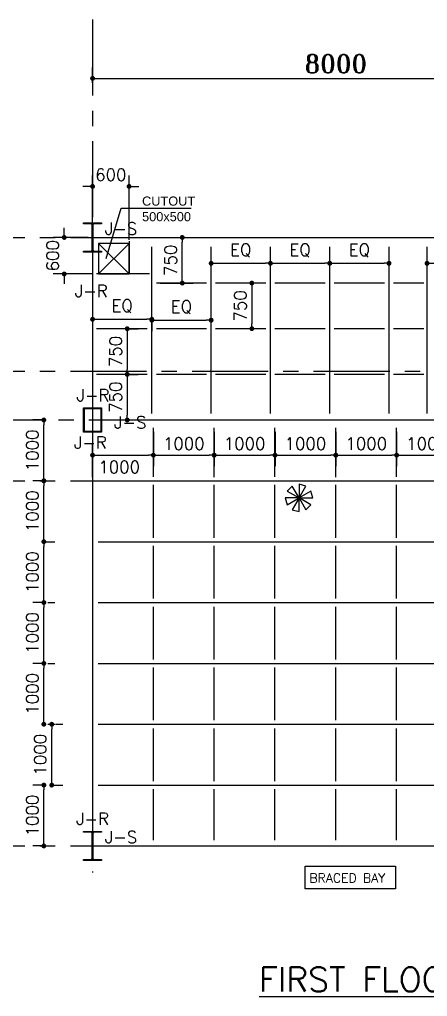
# Model space of a CAD drawing. Header units: inches. Extents: x 1387 to 2676, y -3554 to -2136.
# Drawn here: x 2593.85 to 2600.56, y -2504.31 to -2488.25 of the extents above; entities that cross this region are included whole.
import ezdxf
from ezdxf.enums import TextEntityAlignment as Align

# ---------------------------------------------------------------- set-up
doc = ezdxf.new("R2010")
doc.units = ezdxf.units.IN
doc.header["$MEASUREMENT"] = 0
doc.linetypes.add('CENTER', pattern=[2, 1.25, -0.25, 0.25, -0.25])
for name, color, linetype in [('3G', 3, 'Continuous'), ('A-TEXT', 7, 'Continuous'), ('AA-IPE300', 27, 'Continuous'), ('AA_CUT OUT', 250, 'Continuous'), ('AXE', 1, 'CENTER'), ('DIM', 8, 'Continuous'), ('MEMBER TEXT', 7, 'Continuous'), ('Pich', 2, 'Continuous'), ('UPN100', 1, 'Continuous'), ('wall', 4, 'Continuous')]:
    doc.layers.add(name, color=color, linetype=linetype)
doc.styles.add('ROMANS', font='ROMANS')
doc.styles.add('ROMANT', font='romant')
doc.styles.get("Standard").update_dxf_attribs({"font": 'arial.ttf'})
doc.dimstyles.new('1-100', dxfattribs={"dimtxt": 0.3, "dimasz": 0.08, "dimexe": 0.18, "dimexo": 0.0625, "dimgap": 0.09, "dimtad": 1, "dimdec": 0, "dimlfac": 1000, "dimdsep": 46, "dimtxsty": 'ROMANT', "dimblk": 'DOT', "dimcen": 0.09, "dimclrd": 1, "dimclre": 1, "dimclrt": 3, "dimadec": 0, "dimazin": 0, "dimtfac": 1, "dimtdec": 0, "dimtix": 1, "dimtofl": 0, "dimtmove": 2, "dimatfit": 3, "dimldrblk": 'DOT', "dimfxl": 1, "dimtolj": 1, "dimarcsym": 0})
doc.dimstyles.new('Copy of 1-100', dxfattribs={"dimtxt": 0.2, "dimasz": 0.08, "dimexe": 0.18, "dimexo": 0.0625, "dimgap": 0.09, "dimtad": 1, "dimdec": 0, "dimlfac": 1000, "dimdsep": 46, "dimtxsty": 'ROMANT', "dimblk": 'DOT', "dimcen": 0.09, "dimclrd": 1, "dimclre": 1, "dimclrt": 3, "dimadec": 0, "dimazin": 0, "dimtfac": 1, "dimtdec": 0, "dimtix": 1, "dimtofl": 0, "dimtmove": 2, "dimatfit": 3, "dimldrblk": 'DOT', "dimfxl": 1, "dimtolj": 1, "dimarcsym": 0})
doc.dimstyles.get("Standard").update_dxf_attribs({"dimtxt": 0.25, "dimasz": 0.18, "dimexe": 0.18, "dimexo": 0.0625, "dimgap": 0.09, "dimtad": 0, "dimdec": 0, "dimlfac": 100, "dimzin": 0, "dimdsep": 46, "dimtxsty": 'Standard', "dimcen": 0.09, "dimadec": 0, "dimazin": 0, "dimtfac": 1, "dimtdec": 0, "dimtofl": 0, "dimtmove": 0, "dimatfit": 3, "dimfxl": 1, "dimtolj": 1, "dimtzin": 0, "dimarcsym": 0})

# ---------------------------------------------------------------- blocks, each defined once
blk = doc.blocks.new('DOT')
at = {"layer": 'DIM', "color": 0, "linetype": 'ByBlock'}
blk.add_line((-0.5, 0), (-1, 0), dxfattribs=at)
at = {"layer": 'DIM', "color": 0, "linetype": 'ByBlock', "const_width": 0.5}
blk.add_lwpolyline([(-0.25, 0, 1), (0.25, 0, 1)], format="xyb", close=True, dxfattribs=at)
blk = doc.blocks.new('*D2130')
at = {"layer": 'Defpoints', "color": 0, "transparency": 16777216}
for p in [(2595.052, -2493.117), (2596.027, -2493.117), (2596.027, -2493.178)]:
    blk.add_point(p, dxfattribs=at)
at = {"layer": 'Pich', "color": 1, "lineweight": -2, "transparency": 16777216}
for p, q in [((2595.052, -2493.18), (2595.052, -2493.358)), ((2595.132, -2493.178), (2595.947, -2493.178)), ((2596.027, -2493.18), (2596.027, -2493.358))]:
    blk.add_line(p, q, dxfattribs=at)
at = {"layer": 'Pich', "color": 1, "lineweight": -2, "transparency": 16777216, "xscale": 0.08, "yscale": 0.08, "zscale": 0.08, "rotation": 180}
blk.add_blockref('DOT', (2595.052, -2493.178), dxfattribs=at)
at = {"layer": 'Pich', "color": 1, "lineweight": -2, "transparency": 16777216, "xscale": 0.08, "yscale": 0.08, "zscale": 0.08}
blk.add_blockref('DOT', (2596.027, -2493.178), dxfattribs=at)
at = {"layer": 'Pich', "color": 3, "transparency": 16777216, "insert": (2595.539, -2492.964), "char_height": 0.2, "attachment_point": 5, "style": 'ROMANT'}
blk.add_mtext('\\A1;EQ', dxfattribs=at)
blk = doc.blocks.new('_Dot')
at = {"layer": 'DIM', "color": 0, "lineweight": -2}
blk.add_line((-0.5, 0), (-1, 0), dxfattribs=at)
at = {"layer": 'DIM', "color": 0, "const_width": 0.5}
blk.add_lwpolyline([(-0.25, 0, 1), (0.25, 0, 1)], format="xyb", close=True, dxfattribs=at)
blk = doc.blocks.new('*D2163')
at = {"layer": 'Defpoints', "color": 0, "transparency": 16777216}
for p in [(2596.027, -2493.133), (2597.002, -2493.193), (2597.002, -2493.368)]:
    blk.add_point(p, dxfattribs=at)
at = {"layer": 'Pich', "color": 1, "lineweight": -2, "transparency": 16777216}
for p, q in [((2597.002, -2493.306), (2597.002, -2493.013)), ((2596.027, -2493.195), (2596.027, -2493.373)), ((2596.107, -2493.193), (2596.922, -2493.193))]:
    blk.add_line(p, q, dxfattribs=at)
at = {"layer": 'Pich', "color": 1, "lineweight": -2, "transparency": 16777216, "xscale": 0.08, "yscale": 0.08, "zscale": 0.08, "rotation": 180}
blk.add_blockref('DOT', (2596.027, -2493.193), dxfattribs=at)
at = {"layer": 'Pich', "color": 1, "lineweight": -2, "transparency": 16777216, "xscale": 0.08, "yscale": 0.08, "zscale": 0.08}
blk.add_blockref('DOT', (2597.002, -2493.193), dxfattribs=at)
at = {"layer": 'Pich', "color": 3, "transparency": 16777216, "insert": (2596.514, -2492.979), "char_height": 0.2, "attachment_point": 5, "style": 'ROMANT'}
blk.add_mtext('\\A1;EQ', dxfattribs=at)
blk = doc.blocks.new('*D2164')
at = {"layer": 'Defpoints', "color": 0, "transparency": 16777216}
for p in [(2597.977, -2492.258), (2597.002, -2492.433), (2597.977, -2492.433)]:
    blk.add_point(p, dxfattribs=at)
at = {"layer": 'Pich', "color": 1, "lineweight": -2, "transparency": 16777216}
for p, q in [((2597.002, -2492.371), (2597.002, -2492.078)), ((2597.977, -2492.371), (2597.977, -2492.078)), ((2597.082, -2492.258), (2597.897, -2492.258))]:
    blk.add_line(p, q, dxfattribs=at)
at = {"layer": 'Pich', "color": 1, "lineweight": -2, "transparency": 16777216, "xscale": 0.08, "yscale": 0.08, "zscale": 0.08, "rotation": 180}
blk.add_blockref('DOT', (2597.002, -2492.258), dxfattribs=at)
at = {"layer": 'Pich', "color": 1, "lineweight": -2, "transparency": 16777216, "xscale": 0.08, "yscale": 0.08, "zscale": 0.08}
blk.add_blockref('DOT', (2597.977, -2492.258), dxfattribs=at)
at = {"layer": 'Pich', "color": 3, "transparency": 16777216, "insert": (2597.489, -2492.045), "char_height": 0.2, "attachment_point": 5, "style": 'ROMANT'}
blk.add_mtext('\\A1;EQ', dxfattribs=at)
blk = doc.blocks.new('*D2165')
at = {"layer": 'Defpoints', "color": 0, "transparency": 16777216}
for p in [(2597.977, -2492.322), (2598.952, -2492.258), (2598.952, -2492.433)]:
    blk.add_point(p, dxfattribs=at)
at = {"layer": 'Pich', "color": 1, "lineweight": -2, "transparency": 16777216}
for p, q in [((2597.977, -2492.259), (2597.977, -2492.078)), ((2598.952, -2492.371), (2598.952, -2492.078)), ((2598.057, -2492.258), (2598.872, -2492.258))]:
    blk.add_line(p, q, dxfattribs=at)
at = {"layer": 'Pich', "color": 1, "lineweight": -2, "transparency": 16777216, "xscale": 0.08, "yscale": 0.08, "zscale": 0.08, "rotation": 180}
blk.add_blockref('DOT', (2597.977, -2492.258), dxfattribs=at)
at = {"layer": 'Pich', "color": 1, "lineweight": -2, "transparency": 16777216, "xscale": 0.08, "yscale": 0.08, "zscale": 0.08}
blk.add_blockref('DOT', (2598.952, -2492.258), dxfattribs=at)
at = {"layer": 'Pich', "color": 3, "transparency": 16777216, "insert": (2598.464, -2492.045), "char_height": 0.2, "attachment_point": 5, "style": 'ROMANT'}
blk.add_mtext('\\A1;EQ', dxfattribs=at)
blk = doc.blocks.new('*D2166')
at = {"layer": 'Defpoints', "color": 0, "transparency": 16777216}
for p in [(2598.952, -2492.322), (2599.927, -2492.258), (2599.927, -2492.433)]:
    blk.add_point(p, dxfattribs=at)
at = {"layer": 'Pich', "color": 1, "lineweight": -2, "transparency": 16777216}
for p, q in [((2598.952, -2492.259), (2598.952, -2492.078)), ((2599.927, -2492.371), (2599.927, -2492.078)), ((2599.032, -2492.258), (2599.847, -2492.258))]:
    blk.add_line(p, q, dxfattribs=at)
at = {"layer": 'Pich', "color": 1, "lineweight": -2, "transparency": 16777216, "xscale": 0.08, "yscale": 0.08, "zscale": 0.08, "rotation": 180}
blk.add_blockref('DOT', (2598.952, -2492.258), dxfattribs=at)
at = {"layer": 'Pich', "color": 1, "lineweight": -2, "transparency": 16777216, "xscale": 0.08, "yscale": 0.08, "zscale": 0.08}
blk.add_blockref('DOT', (2599.927, -2492.258), dxfattribs=at)
at = {"layer": 'Pich', "color": 3, "transparency": 16777216, "insert": (2599.439, -2492.045), "char_height": 0.2, "attachment_point": 5, "style": 'ROMANT'}
blk.add_mtext('\\A1;EQ', dxfattribs=at)
blk = doc.blocks.new('*D2167')
at = {"layer": 'Defpoints', "color": 0, "transparency": 16777216}
for p in [(2600.552, -2492.322), (2603.052, -2492.258), (2603.052, -2492.399)]:
    blk.add_point(p, dxfattribs=at)
at = {"layer": 'Pich', "color": 1, "lineweight": -2, "transparency": 16777216}
for p, q in [((2600.552, -2492.259), (2600.552, -2492.078)), ((2603.052, -2492.337), (2603.052, -2492.078)), ((2600.632, -2492.258), (2602.972, -2492.258))]:
    blk.add_line(p, q, dxfattribs=at)
at = {"layer": 'Pich', "color": 1, "lineweight": -2, "transparency": 16777216, "xscale": 0.08, "yscale": 0.08, "zscale": 0.08, "rotation": 180}
blk.add_blockref('DOT', (2600.552, -2492.258), dxfattribs=at)
at = {"layer": 'Pich', "color": 1, "lineweight": -2, "transparency": 16777216, "xscale": 0.08, "yscale": 0.08, "zscale": 0.08}
blk.add_blockref('DOT', (2603.052, -2492.258), dxfattribs=at)
at = {"layer": 'Pich', "color": 3, "transparency": 16777216, "insert": (2601.802, -2492.068), "char_height": 0.2, "attachment_point": 5, "style": 'ROMANT'}
blk.add_mtext('\\A1;2500', dxfattribs=at)
blk = doc.blocks.new('*D2178')
at = {"layer": 'Defpoints', "color": 0, "transparency": 16777216}
for p in [(2594.251, -2500.833), (2594.31, -2500.833), (2594.31, -2501.833)]:
    blk.add_point(p, dxfattribs=at)
at = {"layer": 'Pich', "color": 1, "lineweight": -2, "transparency": 16777216}
for p, q in [((2594.248, -2500.833), (2594.071, -2500.833)), ((2594.251, -2501.753), (2594.251, -2500.913)), ((2594.248, -2501.833), (2594.071, -2501.833))]:
    blk.add_line(p, q, dxfattribs=at)
at = {"layer": 'Pich', "color": 1, "lineweight": -2, "transparency": 16777216, "xscale": 0.08, "yscale": 0.08, "zscale": 0.08}
for p, rotation in [((2594.251, -2500.833), 90), ((2594.251, -2501.833), 270)]:
    blk.add_blockref('DOT', p, dxfattribs=dict(at, rotation=rotation))
at = {"layer": 'Pich', "color": 3, "transparency": 16777216, "insert": (2594.061, -2501.333), "char_height": 0.2, "attachment_point": 5, "rotation": 90, "style": 'ROMANT'}
blk.add_mtext('\\A1;1000', dxfattribs=at)
blk = doc.blocks.new('*D2179')
at = {"layer": 'Defpoints', "color": 0, "transparency": 16777216}
for p in [(2594.381, -2499.833), (2594.381, -2499.833), (2594.31, -2500.833)]:
    blk.add_point(p, dxfattribs=at)
at = {"layer": 'Pich', "color": 1, "lineweight": -2, "transparency": 16777216}
for p, q in [((2594.381, -2500.753), (2594.381, -2499.913)), ((2594.443, -2499.833), (2594.561, -2499.833)), ((2594.373, -2500.833), (2594.561, -2500.833))]:
    blk.add_line(p, q, dxfattribs=at)
at = {"layer": 'Pich', "color": 1, "lineweight": -2, "transparency": 16777216, "xscale": 0.08, "yscale": 0.08, "zscale": 0.08}
for p, rotation in [((2594.381, -2499.833), 90), ((2594.381, -2500.833), 270)]:
    blk.add_blockref('DOT', p, dxfattribs=dict(at, rotation=rotation))
at = {"layer": 'Pich', "color": 3, "transparency": 16777216, "insert": (2594.191, -2500.333), "char_height": 0.2, "attachment_point": 5, "rotation": 90, "style": 'ROMANT'}
blk.add_mtext('\\A1;1000', dxfattribs=at)
blk = doc.blocks.new('*D2180')
at = {"layer": 'Defpoints', "color": 0, "transparency": 16777216}
for p in [(2594.251, -2498.833), (2594.323, -2498.833), (2594.251, -2499.833)]:
    blk.add_point(p, dxfattribs=at)
at = {"layer": 'Pich', "color": 1, "lineweight": -2, "transparency": 16777216}
for p, q in [((2594.261, -2498.833), (2594.071, -2498.833)), ((2594.251, -2499.753), (2594.251, -2498.913)), ((2594.314, -2499.833), (2594.431, -2499.833))]:
    blk.add_line(p, q, dxfattribs=at)
at = {"layer": 'Pich', "color": 1, "lineweight": -2, "transparency": 16777216, "xscale": 0.08, "yscale": 0.08, "zscale": 0.08}
for p, rotation in [((2594.251, -2498.833), 90), ((2594.251, -2499.833), 270)]:
    blk.add_blockref('DOT', p, dxfattribs=dict(at, rotation=rotation))
at = {"layer": 'Pich', "color": 3, "transparency": 16777216, "insert": (2594.061, -2499.333), "char_height": 0.2, "attachment_point": 5, "rotation": 90, "style": 'ROMANT'}
blk.add_mtext('\\A1;1000', dxfattribs=at)
blk = doc.blocks.new('*D2181')
at = {"layer": 'Defpoints', "color": 0, "transparency": 16777216}
for p in [(2594.251, -2497.833), (2594.323, -2497.833), (2594.251, -2498.833)]:
    blk.add_point(p, dxfattribs=at)
at = {"layer": 'Pich', "color": 1, "lineweight": -2, "transparency": 16777216}
for p, q in [((2594.261, -2497.833), (2594.071, -2497.833)), ((2594.251, -2498.753), (2594.251, -2497.913)), ((2594.314, -2498.833), (2594.431, -2498.833))]:
    blk.add_line(p, q, dxfattribs=at)
at = {"layer": 'Pich', "color": 1, "lineweight": -2, "transparency": 16777216, "xscale": 0.08, "yscale": 0.08, "zscale": 0.08}
for p, rotation in [((2594.251, -2497.833), 90), ((2594.251, -2498.833), 270)]:
    blk.add_blockref('DOT', p, dxfattribs=dict(at, rotation=rotation))
at = {"layer": 'Pich', "color": 3, "transparency": 16777216, "insert": (2594.061, -2498.333), "char_height": 0.2, "attachment_point": 5, "rotation": 90, "style": 'ROMANT'}
blk.add_mtext('\\A1;1000', dxfattribs=at)
blk = doc.blocks.new('*D2182')
at = {"layer": 'Defpoints', "color": 0, "transparency": 16777216}
for p in [(2594.219, -2496.833), (2594.251, -2496.833), (2594.251, -2497.833)]:
    blk.add_point(p, dxfattribs=at)
at = {"layer": 'Pich', "color": 1, "lineweight": -2, "transparency": 16777216}
for p, q in [((2594.282, -2496.833), (2594.431, -2496.833)), ((2594.251, -2497.753), (2594.251, -2496.913)), ((2594.314, -2497.833), (2594.431, -2497.833))]:
    blk.add_line(p, q, dxfattribs=at)
at = {"layer": 'Pich', "color": 1, "lineweight": -2, "transparency": 16777216, "xscale": 0.08, "yscale": 0.08, "zscale": 0.08}
for p, rotation in [((2594.251, -2496.833), 90), ((2594.251, -2497.833), 270)]:
    blk.add_blockref('DOT', p, dxfattribs=dict(at, rotation=rotation))
at = {"layer": 'Pich', "color": 3, "transparency": 16777216, "insert": (2594.061, -2497.333), "char_height": 0.2, "attachment_point": 5, "rotation": 90, "style": 'ROMANT'}
blk.add_mtext('\\A1;1000', dxfattribs=at)
blk = doc.blocks.new('*D2183')
at = {"layer": 'Defpoints', "color": 0, "transparency": 16777216}
for p in [(2594.251, -2495.833), (2594.323, -2495.833), (2594.251, -2496.833)]:
    blk.add_point(p, dxfattribs=at)
at = {"layer": 'Pich', "color": 1, "lineweight": -2, "transparency": 16777216}
for p, q in [((2594.261, -2495.833), (2594.071, -2495.833)), ((2594.251, -2496.753), (2594.251, -2495.913)), ((2594.314, -2496.833), (2594.431, -2496.833))]:
    blk.add_line(p, q, dxfattribs=at)
at = {"layer": 'Pich', "color": 1, "lineweight": -2, "transparency": 16777216, "xscale": 0.08, "yscale": 0.08, "zscale": 0.08}
for p, rotation in [((2594.251, -2495.833), 90), ((2594.251, -2496.833), 270)]:
    blk.add_blockref('DOT', p, dxfattribs=dict(at, rotation=rotation))
at = {"layer": 'Pich', "color": 3, "transparency": 16777216, "insert": (2594.061, -2496.333), "char_height": 0.2, "attachment_point": 5, "rotation": 90, "style": 'ROMANT'}
blk.add_mtext('\\A1;1000', dxfattribs=at)
blk = doc.blocks.new('*D2184')
at = {"layer": 'Defpoints', "color": 0, "transparency": 16777216}
for p in [(2594.251, -2494.833), (2594.323, -2494.833), (2594.251, -2495.833)]:
    blk.add_point(p, dxfattribs=at)
at = {"layer": 'Pich', "color": 1, "lineweight": -2, "transparency": 16777216}
for p, q in [((2594.261, -2494.833), (2594.071, -2494.833)), ((2594.251, -2495.753), (2594.251, -2494.913)), ((2594.314, -2495.833), (2594.431, -2495.833))]:
    blk.add_line(p, q, dxfattribs=at)
at = {"layer": 'Pich', "color": 1, "lineweight": -2, "transparency": 16777216, "xscale": 0.08, "yscale": 0.08, "zscale": 0.08}
for p, rotation in [((2594.251, -2494.833), 90), ((2594.251, -2495.833), 270)]:
    blk.add_blockref('DOT', p, dxfattribs=dict(at, rotation=rotation))
at = {"layer": 'Pich', "color": 3, "transparency": 16777216, "insert": (2594.061, -2495.333), "char_height": 0.2, "attachment_point": 5, "rotation": 90, "style": 'ROMANT'}
blk.add_mtext('\\A1;1000', dxfattribs=at)
blk = doc.blocks.new('*D2521')
at = {"color": 1, "lineweight": -2, "transparency": 16777216}
for p, q in [((-7000, 4400), (-6360, 4400)), ((-6361, 4400), (-6361, 3600)), ((-7000, 3600), (-6360, 3600))]:
    blk.add_line(p, q, dxfattribs=at)
at = {"layer": 'Defpoints', "color": 0, "transparency": 16777216}
for p in [(-7000, 4400), (-7000, 3600), (-6361, 3600)]:
    blk.add_point(p, dxfattribs=at)
at = {"color": 1, "lineweight": -2, "transparency": 16777216, "xscale": 0.08, "yscale": 0.08, "zscale": 0.08}
for p, rotation in [((-6361, 4400), 90), ((-6361, 3600), 270)]:
    blk.add_blockref('DOT', p, dxfattribs=dict(at, rotation=rotation))
at = {"color": 3, "transparency": 16777216, "insert": (-6416, 4000), "char_height": 110, "attachment_point": 5, "rotation": 90, "style": 'ROMANT'}
blk.add_mtext('\\A1;800', dxfattribs=at)
blk = doc.blocks.new('*D2522')
at = {"color": 1, "lineweight": -2, "transparency": 16777216}
for p, q in [((-7000, 6000), (-6360, 6000)), ((-6361, 4400), (-6361, 6000)), ((-7000, 4400), (-6360, 4400))]:
    blk.add_line(p, q, dxfattribs=at)
at = {"layer": 'Defpoints', "color": 0, "transparency": 16777216}
for p in [(-7000, 6000), (-6361, 6000), (-7000, 4400)]:
    blk.add_point(p, dxfattribs=at)
at = {"color": 1, "lineweight": -2, "transparency": 16777216, "xscale": 0.08, "yscale": 0.08, "zscale": 0.08}
for p, rotation in [((-6361, 6000), 90), ((-6361, 4400), 270)]:
    blk.add_blockref('DOT', p, dxfattribs=dict(at, rotation=rotation))
at = {"color": 3, "transparency": 16777216, "insert": (-6416, 5200), "char_height": 110, "attachment_point": 5, "rotation": 90, "style": 'ROMANT'}
blk.add_mtext('\\A1;1600', dxfattribs=at)
blk = doc.blocks.new('*D2523')
at = {"color": 1, "lineweight": -2, "transparency": 16777216}
for p, q in [((-8000, 4400), (-8000, 4855)), ((-8000, 4855), (-7000, 4855)), ((-7000, 4400), (-7000, 4855))]:
    blk.add_line(p, q, dxfattribs=at)
at = {"layer": 'Defpoints', "color": 0, "transparency": 16777216}
for p in [(-7000, 4855), (-8000, 4400), (-7000, 4400)]:
    blk.add_point(p, dxfattribs=at)
at = {"color": 1, "lineweight": -2, "transparency": 16777216, "xscale": 0.08, "yscale": 0.08, "zscale": 0.08, "rotation": 180}
blk.add_blockref('DOT', (-8000, 4855), dxfattribs=at)
at = {"color": 1, "lineweight": -2, "transparency": 16777216, "xscale": 0.08, "yscale": 0.08, "zscale": 0.08}
blk.add_blockref('DOT', (-7000, 4855), dxfattribs=at)
at = {"color": 3, "transparency": 16777216, "insert": (-7500, 4910), "char_height": 110, "attachment_point": 5, "style": 'ROMANT'}
blk.add_mtext('\\A1;1000', dxfattribs=at)
blk = doc.blocks.new('*D2524')
at = {"color": 1, "lineweight": -2, "transparency": 16777216}
for p, q in [((-9000, 4400), (-9000, 4855)), ((-8000, 4855), (-9000, 4855)), ((-8000, 4400), (-8000, 4855))]:
    blk.add_line(p, q, dxfattribs=at)
at = {"layer": 'Defpoints', "color": 0, "transparency": 16777216}
for p in [(-9000, 4855), (-9000, 4400), (-8000, 4400)]:
    blk.add_point(p, dxfattribs=at)
at = {"color": 1, "lineweight": -2, "transparency": 16777216, "xscale": 0.08, "yscale": 0.08, "zscale": 0.08, "rotation": 180}
blk.add_blockref('DOT', (-9000, 4855), dxfattribs=at)
at = {"color": 1, "lineweight": -2, "transparency": 16777216, "xscale": 0.08, "yscale": 0.08, "zscale": 0.08}
blk.add_blockref('DOT', (-8000, 4855), dxfattribs=at)
at = {"color": 3, "transparency": 16777216, "insert": (-8500, 4910), "char_height": 110, "attachment_point": 5, "style": 'ROMANT'}
blk.add_mtext('\\A1;1000', dxfattribs=at)
blk = doc.blocks.new('*D2515')
at = {"layer": 'Defpoints', "color": 0, "transparency": 16777216}
for p in [(2603.052, -2489.219), (2603.052, -2489.219), (2595.052, -2489.352)]:
    blk.add_point(p, dxfattribs=at)
at = {"layer": 'wall', "color": 1, "lineweight": -2, "transparency": 16777216}
for p, q in [((2595.052, -2489.29), (2595.052, -2489.039)), ((2603.052, -2489.156), (2603.052, -2489.039)), ((2595.132, -2489.219), (2602.972, -2489.219))]:
    blk.add_line(p, q, dxfattribs=at)
at = {"layer": 'wall', "color": 1, "lineweight": -2, "transparency": 16777216, "xscale": 0.08, "yscale": 0.08, "zscale": 0.08, "rotation": 180}
blk.add_blockref('DOT', (2595.052, -2489.219), dxfattribs=at)
at = {"layer": 'wall', "color": 1, "lineweight": -2, "transparency": 16777216, "xscale": 0.08, "yscale": 0.08, "zscale": 0.08}
blk.add_blockref('DOT', (2603.052, -2489.219), dxfattribs=at)
at = {"layer": 'wall', "color": 3, "transparency": 16777216, "insert": (2599.052, -2488.979), "char_height": 0.3, "attachment_point": 5, "style": 'ROMANT'}
blk.add_mtext('\\A1;8000', dxfattribs=at)
blk = doc.blocks.new('*D2554')
at = {"color": 1, "lineweight": -2, "transparency": 16777216}
for p, q in [((2595.052, -2495.77), (2595.052, -2495.231)), ((2595.132, -2495.411), (2595.972, -2495.411)), ((2596.052, -2495.428), (2596.052, -2495.591))]:
    blk.add_line(p, q, dxfattribs=at)
at = {"layer": 'Defpoints', "color": 0, "transparency": 16777216}
for p in [(2596.052, -2495.366), (2596.052, -2495.411), (2595.052, -2495.833)]:
    blk.add_point(p, dxfattribs=at)
at = {"color": 1, "lineweight": -2, "transparency": 16777216, "xscale": 0.08, "yscale": 0.08, "zscale": 0.08, "rotation": 180}
blk.add_blockref('DOT', (2595.052, -2495.411), dxfattribs=at)
at = {"color": 1, "lineweight": -2, "transparency": 16777216, "xscale": 0.08, "yscale": 0.08, "zscale": 0.08}
blk.add_blockref('DOT', (2596.052, -2495.411), dxfattribs=at)
at = {"color": 3, "transparency": 16777216, "insert": (2595.49, -2495.606), "char_height": 0.2, "attachment_point": 5, "style": 'ROMANT'}
blk.add_mtext('\\A1;1000', dxfattribs=at)
blk = doc.blocks.new('*D2555')
at = {"color": 1, "lineweight": -2, "transparency": 16777216}
for p, q in [((2596.052, -2495.026), (2596.052, -2495.591)), ((2597.052, -2495.026), (2597.052, -2495.591)), ((2596.132, -2495.411), (2596.972, -2495.411))]:
    blk.add_line(p, q, dxfattribs=at)
at = {"layer": 'Defpoints', "color": 0, "transparency": 16777216}
for p in [(2596.052, -2494.964), (2597.052, -2494.964), (2597.052, -2495.411)]:
    blk.add_point(p, dxfattribs=at)
at = {"color": 1, "lineweight": -2, "transparency": 16777216, "xscale": 0.08, "yscale": 0.08, "zscale": 0.08, "rotation": 180}
blk.add_blockref('DOT', (2596.052, -2495.411), dxfattribs=at)
at = {"color": 1, "lineweight": -2, "transparency": 16777216, "xscale": 0.08, "yscale": 0.08, "zscale": 0.08}
blk.add_blockref('DOT', (2597.052, -2495.411), dxfattribs=at)
at = {"color": 3, "transparency": 16777216, "insert": (2596.552, -2495.221), "char_height": 0.2, "attachment_point": 5, "style": 'ROMANT'}
blk.add_mtext('\\A1;1000', dxfattribs=at)
blk = doc.blocks.new('*D2556')
at = {"color": 1, "lineweight": -2, "transparency": 16777216}
for p, q in [((2597.052, -2495.77), (2597.052, -2495.231)), ((2597.132, -2495.411), (2597.972, -2495.411)), ((2598.052, -2495.428), (2598.052, -2495.591))]:
    blk.add_line(p, q, dxfattribs=at)
at = {"layer": 'Defpoints', "color": 0, "transparency": 16777216}
for p in [(2598.052, -2495.366), (2598.052, -2495.411), (2597.052, -2495.833)]:
    blk.add_point(p, dxfattribs=at)
at = {"color": 1, "lineweight": -2, "transparency": 16777216, "xscale": 0.08, "yscale": 0.08, "zscale": 0.08, "rotation": 180}
blk.add_blockref('DOT', (2597.052, -2495.411), dxfattribs=at)
at = {"color": 1, "lineweight": -2, "transparency": 16777216, "xscale": 0.08, "yscale": 0.08, "zscale": 0.08}
blk.add_blockref('DOT', (2598.052, -2495.411), dxfattribs=at)
at = {"color": 3, "transparency": 16777216, "insert": (2597.552, -2495.221), "char_height": 0.2, "attachment_point": 5, "style": 'ROMANT'}
blk.add_mtext('\\A1;1000', dxfattribs=at)
blk = doc.blocks.new('*D2557')
at = {"color": 1, "lineweight": -2, "transparency": 16777216}
for p, q in [((2598.052, -2495.026), (2598.052, -2495.591)), ((2599.052, -2495.026), (2599.052, -2495.591)), ((2598.132, -2495.411), (2598.972, -2495.411))]:
    blk.add_line(p, q, dxfattribs=at)
at = {"layer": 'Defpoints', "color": 0, "transparency": 16777216}
for p in [(2598.052, -2494.964), (2599.052, -2494.964), (2599.052, -2495.411)]:
    blk.add_point(p, dxfattribs=at)
at = {"color": 1, "lineweight": -2, "transparency": 16777216, "xscale": 0.08, "yscale": 0.08, "zscale": 0.08, "rotation": 180}
blk.add_blockref('DOT', (2598.052, -2495.411), dxfattribs=at)
at = {"color": 1, "lineweight": -2, "transparency": 16777216, "xscale": 0.08, "yscale": 0.08, "zscale": 0.08}
blk.add_blockref('DOT', (2599.052, -2495.411), dxfattribs=at)
at = {"color": 3, "transparency": 16777216, "insert": (2598.552, -2495.221), "char_height": 0.2, "attachment_point": 5, "style": 'ROMANT'}
blk.add_mtext('\\A1;1000', dxfattribs=at)
blk = doc.blocks.new('*D2558')
at = {"color": 1, "lineweight": -2, "transparency": 16777216}
for p, q in [((2599.052, -2495.77), (2599.052, -2495.231)), ((2599.132, -2495.411), (2599.972, -2495.411)), ((2600.052, -2495.428), (2600.052, -2495.591))]:
    blk.add_line(p, q, dxfattribs=at)
at = {"layer": 'Defpoints', "color": 0, "transparency": 16777216}
for p in [(2600.052, -2495.366), (2600.052, -2495.411), (2599.052, -2495.833)]:
    blk.add_point(p, dxfattribs=at)
at = {"color": 1, "lineweight": -2, "transparency": 16777216, "xscale": 0.08, "yscale": 0.08, "zscale": 0.08, "rotation": 180}
blk.add_blockref('DOT', (2599.052, -2495.411), dxfattribs=at)
at = {"color": 1, "lineweight": -2, "transparency": 16777216, "xscale": 0.08, "yscale": 0.08, "zscale": 0.08}
blk.add_blockref('DOT', (2600.052, -2495.411), dxfattribs=at)
at = {"color": 3, "transparency": 16777216, "insert": (2599.552, -2495.221), "char_height": 0.2, "attachment_point": 5, "style": 'ROMANT'}
blk.add_mtext('\\A1;1000', dxfattribs=at)
blk = doc.blocks.new('*D2559')
at = {"layer": 'Defpoints', "color": 0, "transparency": 16777216}
for p in [(2600.052, -2494.964), (2601.052, -2494.964), (2601.052, -2495.411)]:
    blk.add_point(p, dxfattribs=at)
at = {"layer": 'Pich', "color": 1, "lineweight": -2, "transparency": 16777216}
for p, q in [((2600.052, -2495.026), (2600.052, -2495.591)), ((2601.052, -2495.026), (2601.052, -2495.591)), ((2600.132, -2495.411), (2600.972, -2495.411))]:
    blk.add_line(p, q, dxfattribs=at)
at = {"layer": 'Pich', "color": 1, "lineweight": -2, "transparency": 16777216, "xscale": 0.08, "yscale": 0.08, "zscale": 0.08, "rotation": 180}
blk.add_blockref('DOT', (2600.052, -2495.411), dxfattribs=at)
at = {"layer": 'Pich', "color": 1, "lineweight": -2, "transparency": 16777216, "xscale": 0.08, "yscale": 0.08, "zscale": 0.08}
blk.add_blockref('DOT', (2601.052, -2495.411), dxfattribs=at)
at = {"layer": 'Pich', "color": 3, "transparency": 16777216, "insert": (2600.552, -2495.221), "char_height": 0.2, "attachment_point": 5, "style": 'ROMANT'}
blk.add_mtext('\\A1;1000', dxfattribs=at)
blk = doc.blocks.new('*D2574')
at = {"color": 1, "lineweight": -2, "transparency": 16777216}
for p, q in [((2594.586, -2491.753), (2594.586, -2491.673)), ((2594.982, -2491.833), (2594.406, -2491.833)), ((2595.052, -2492.433), (2594.406, -2492.433)), ((2594.586, -2492.513), (2594.586, -2492.593))]:
    blk.add_line(p, q, dxfattribs=at)
at = {"layer": 'Defpoints', "color": 0, "transparency": 16777216}
for p in [(2595.044, -2491.833), (2594.586, -2492.433), (2595.115, -2492.433)]:
    blk.add_point(p, dxfattribs=at)
at = {"color": 1, "lineweight": -2, "transparency": 16777216, "xscale": 0.08, "yscale": 0.08, "zscale": 0.08}
for p, rotation in [((2594.586, -2491.833), 270), ((2594.586, -2492.433), 90)]:
    blk.add_blockref('DOT', p, dxfattribs=dict(at, rotation=rotation))
at = {"color": 3, "transparency": 16777216, "insert": (2594.396, -2492.133), "char_height": 0.2, "attachment_point": 5, "rotation": 90, "style": 'ROMANT'}
blk.add_mtext('\\A1;600', dxfattribs=at)
blk = doc.blocks.new('*D2575')
at = {"color": 1, "lineweight": -2, "transparency": 16777216}
for p, q in [((2595.596, -2494.083), (2595.802, -2494.083)), ((2595.622, -2494.163), (2595.622, -2494.753)), ((2595.596, -2494.833), (2595.802, -2494.833))]:
    blk.add_line(p, q, dxfattribs=at)
at = {"layer": 'Defpoints', "color": 0, "transparency": 16777216}
for p in [(2595.533, -2494.083), (2595.533, -2494.833), (2595.622, -2494.833)]:
    blk.add_point(p, dxfattribs=at)
at = {"color": 1, "lineweight": -2, "transparency": 16777216, "xscale": 0.08, "yscale": 0.08, "zscale": 0.08}
for p, rotation in [((2595.622, -2494.083), 90), ((2595.622, -2494.833), 270)]:
    blk.add_blockref('DOT', p, dxfattribs=dict(at, rotation=rotation))
at = {"color": 3, "transparency": 16777216, "insert": (2595.432, -2494.458), "char_height": 0.2, "attachment_point": 5, "rotation": 90, "style": 'ROMANT'}
blk.add_mtext('\\A1;750', dxfattribs=at)
blk = doc.blocks.new('*D2576')
at = {"color": 1, "lineweight": -2, "transparency": 16777216}
for p, q in [((2595.596, -2493.333), (2595.802, -2493.333)), ((2595.622, -2493.413), (2595.622, -2494.003)), ((2595.596, -2494.083), (2595.802, -2494.083))]:
    blk.add_line(p, q, dxfattribs=at)
at = {"layer": 'Defpoints', "color": 0, "transparency": 16777216}
for p in [(2595.533, -2493.333), (2595.533, -2494.083), (2595.622, -2494.083)]:
    blk.add_point(p, dxfattribs=at)
at = {"color": 1, "lineweight": -2, "transparency": 16777216, "xscale": 0.08, "yscale": 0.08, "zscale": 0.08}
for p, rotation in [((2595.622, -2493.333), 90), ((2595.622, -2494.083), 270)]:
    blk.add_blockref('DOT', p, dxfattribs=dict(at, rotation=rotation))
at = {"color": 3, "transparency": 16777216, "insert": (2595.432, -2493.708), "char_height": 0.2, "attachment_point": 5, "rotation": 90, "style": 'ROMANT'}
blk.add_mtext('\\A1;750', dxfattribs=at)
blk = doc.blocks.new('*D2577')
at = {"color": 1, "lineweight": -2, "transparency": 16777216}
for p, q in [((2597.84, -2492.583), (2597.491, -2492.583)), ((2597.671, -2492.663), (2597.671, -2493.253)), ((2597.84, -2493.333), (2597.491, -2493.333))]:
    blk.add_line(p, q, dxfattribs=at)
at = {"layer": 'Defpoints', "color": 0, "transparency": 16777216}
for p in [(2597.902, -2492.583), (2597.671, -2493.333), (2597.902, -2493.333)]:
    blk.add_point(p, dxfattribs=at)
at = {"color": 1, "lineweight": -2, "transparency": 16777216, "xscale": 0.08, "yscale": 0.08, "zscale": 0.08}
for p, rotation in [((2597.671, -2492.583), 90), ((2597.671, -2493.333), 270)]:
    blk.add_blockref('DOT', p, dxfattribs=dict(at, rotation=rotation))
at = {"color": 3, "transparency": 16777216, "insert": (2597.481, -2492.958), "char_height": 0.2, "attachment_point": 5, "rotation": 90, "style": 'ROMANT'}
blk.add_mtext('\\A1;750', dxfattribs=at)
blk = doc.blocks.new('*D2578')
at = {"color": 1, "lineweight": -2, "transparency": 16777216}
for p, q in [((2596.163, -2491.833), (2596.707, -2491.833)), ((2596.527, -2492.503), (2596.527, -2491.913)), ((2596.163, -2492.583), (2596.707, -2492.583))]:
    blk.add_line(p, q, dxfattribs=at)
at = {"layer": 'Defpoints', "color": 0, "transparency": 16777216}
for p in [(2596.101, -2491.833), (2596.527, -2491.833), (2596.101, -2492.583)]:
    blk.add_point(p, dxfattribs=at)
at = {"color": 1, "lineweight": -2, "transparency": 16777216, "xscale": 0.08, "yscale": 0.08, "zscale": 0.08}
for p, rotation in [((2596.527, -2491.833), 90), ((2596.527, -2492.583), 270)]:
    blk.add_blockref('DOT', p, dxfattribs=dict(at, rotation=rotation))
at = {"color": 3, "transparency": 16777216, "insert": (2596.337, -2492.208), "char_height": 0.2, "attachment_point": 5, "rotation": 90, "style": 'ROMANT'}
blk.add_mtext('\\A1;750', dxfattribs=at)
blk = doc.blocks.new('*D2585')
at = {"color": 1, "lineweight": -2, "transparency": 16777216}
for p, q in [((2595.052, -2491.87), (2595.052, -2490.814)), ((2595.652, -2491.87), (2595.652, -2490.814)), ((2594.972, -2490.994), (2594.892, -2490.994)), ((2595.732, -2490.994), (2595.812, -2490.994))]:
    blk.add_line(p, q, dxfattribs=at)
at = {"layer": 'Defpoints', "color": 0, "transparency": 16777216}
for p in [(2595.052, -2490.994), (2595.052, -2491.933), (2595.652, -2491.933)]:
    blk.add_point(p, dxfattribs=at)
at = {"color": 1, "lineweight": -2, "transparency": 16777216, "xscale": 0.08, "yscale": 0.08, "zscale": 0.08}
blk.add_blockref('DOT', (2595.052, -2490.994), dxfattribs=at)
at = {"color": 1, "lineweight": -2, "transparency": 16777216, "xscale": 0.08, "yscale": 0.08, "zscale": 0.08, "rotation": 180}
blk.add_blockref('DOT', (2595.652, -2490.994), dxfattribs=at)
at = {"color": 3, "transparency": 16777216, "insert": (2595.352, -2490.804), "char_height": 0.2, "attachment_point": 5, "style": 'ROMANT'}
blk.add_mtext('\\A1;600', dxfattribs=at)
blk = doc.blocks.new('G$C1D0F7C42')
at = {"color": 1}
for p, q in [((-15900, 9900), (-15400, 9400)), ((-15400, 9900), (-15900, 9400)), ((-9000, 4400), (-8100, 3600)), ((-8100, 4400), (-9000, 3600)), ((-7900, 4400), (-7000, 3600)), ((-7000, 4400), (-7900, 3600)), ((-8100, 100), (-8600, 600)), ((-8100, 600), (-8600, 100))]:
    blk.add_line(p, q, dxfattribs=at)
at = {"color": 3}
blk.add_lwpolyline([(-12410.1, 5607.4), (-12604.9, 5719.9), (-12379.9, 5719.9), (-12410.1, 5832.4), (-12604.9, 5719.9), (-12492.4, 5914.8), (-12604.9, 5944.9), (-12604.9, 5719.9), (-12717.4, 5914.8), (-12799.8, 5832.4), (-12604.9, 5719.9), (-12829.9, 5719.9), (-12799.8, 5607.4), (-12604.9, 5719.9), (-12717.4, 5525.1), (-12604.9, 5494.9), (-12604.9, 5719.9), (-12492.4, 5525.1), (-12410.1, 5607.4), (-12604.9, 5719.9), (-12379.9, 5719.9)], dxfattribs=at)
at = {"layer": 'AA_CUT OUT', "color": 1}
for points in [[(-15400, 9900), (-15900, 9900), (-15900, 9400), (-15400, 9400)], [(-9000, 4400), (-8100, 4400), (-8100, 3600), (-9000, 3600)], [(-7900, 4400), (-7000, 4400), (-7000, 3600), (-7900, 3600)], [(-8100, 600), (-8600, 600), (-8600, 100), (-8100, 100)]]:
    blk.add_lwpolyline(points, close=True, dxfattribs=at)
at = {"color": 3}
for s, p in [('CUTOUT', (-15185.5, 10522.3)), ('500x500', (-15185.5, 10266)), ('CUTOUT', (-9524.1, -380.1)), ('500x500', (-9524.1, -636.4))]:
    blk.add_text(s, height=150, dxfattribs=at).set_placement(p)
for s, p in [('900x800', (-8940.9, 3772.4)), ('900x800', (-7810.9, 3772.4)), ('CUTOUT', (-8836.4, 3620.9)), ('CUTOUT', (-7696.4, 3620.9))]:
    blk.add_text(s, height=150, rotation=25.34706, dxfattribs=at).set_placement(p)
for base, p2, picture, middle in [((-6360.5, 6000), (-7000, 6000), '*D2522', (-6415.6, 5200)), ((-6360.5, 3600), (-7000, 3600), '*D2521', (-6415.6, 4000))]:
    dim = blk.add_linear_dim(base=base, p1=(-7000, 4400), p2=p2, angle=90, dimstyle='Copy of 1-100', override={"dimtxt": 110, "dimlfac": 1})
    dim.commit()
    dim.dimension.update_dxf_attribs({"geometry": picture, "text_midpoint": middle})
for base, p2, picture, middle in [((-9000, 4855.1), (-9000, 4400), '*D2524', (-8500, 4910.2)), ((-7000, 4855.1), (-7000, 4400), '*D2523', (-7500, 4910.2))]:
    dim = blk.add_linear_dim(base=base, p1=(-8000, 4400), p2=p2, dimstyle='Copy of 1-100', override={"dimtxt": 110, "dimlfac": 1})
    dim.commit()
    dim.dimension.update_dxf_attribs({"geometry": picture, "text_midpoint": middle})
for points in [[(-15775, 9656.4), (-15526.6, 10480.1), (-14377.7, 10480.1)], [(-8366.1, 296.4), (-8567.9, -422.3), (-9716.9, -422.3)]]:
    blk.add_leader(points, dimstyle='Standard', override={"dimscale": 75}, dxfattribs=at)

msp = doc.modelspace()

# ---------------------------------------------------------------- hatches: boundary and pattern name
for points in [[(2595.04403703, -2491.60798042), (2595.0325608, -2491.60798042, 0.4144144444), (2595.04403703, -2491.61946453)], [(2595.05903703, -2491.60798042), (2595.07051326, -2491.60798042, -0.4144144444), (2595.05903703, -2491.61946453)], [(2595.04403703, -2492.05801993), (2595.0325608, -2492.05801993, -0.4144144444), (2595.04403703, -2492.04653582)], [(2595.05903703, -2492.05801993), (2595.07051326, -2492.05801993, 0.4144144444), (2595.05903703, -2492.04653582)], [(2595.04407321, -2501.60787904), (2595.03259698, -2501.60787904, 0.4144144444), (2595.04407321, -2501.61936314)], [(2595.05907321, -2501.60787904), (2595.07054944, -2501.60787904, -0.4144144444), (2595.05907321, -2501.61936314)], [(2595.04407321, -2502.05791854), (2595.03259698, -2502.05791854, -0.4144144444), (2595.04407321, -2502.04643444)], [(2595.05907321, -2502.05791854), (2595.07054944, -2502.05791854, 0.4144144444), (2595.05907321, -2502.04643444)]]:
    msp.add_hatch(color=1).paths.add_polyline_path(points)

# ---------------------------------------------------------------- linework, layer by layer
at = {"color": 96, "elevation": -0.001}
msp.add_lwpolyline([(2598.54930777, -2502.16747097), (2600.03268353, -2502.16747097), (2600.03268353, -2502.54022404), (2598.54930777, -2502.54022404)], close=True, dxfattribs=at)
at = {"layer": '3G'}
for p, q in [((2595.18653003, -2494.64787446), (2595.18652999, -2495.01787446)), ((2595.20153003, -2494.64787446), (2595.20152999, -2495.01787446))]:
    msp.add_line(p, q, dxfattribs=at)
for points in [[(2594.90153703, -2492.07298042), (2594.90153703, -2492.05798042), (2595.04403703, -2492.05798042), (2595.04403703, -2491.60798042), (2594.90153703, -2491.60798042), (2594.90153703, -2491.59298042), (2595.20153703, -2491.59298042), (2595.20153703, -2491.60798042), (2595.05903703, -2491.60798042), (2595.05903703, -2492.05798042), (2595.20153703, -2492.05798042), (2595.20153703, -2492.07298042)], [(2594.90157321, -2502.07287904), (2594.90157321, -2502.05787904), (2595.04407321, -2502.05787904), (2595.04407321, -2501.60787904), (2594.90157321, -2501.60787904), (2594.90157321, -2501.59287904), (2595.20157321, -2501.59287904), (2595.20157321, -2501.60787904), (2595.05907321, -2501.60787904), (2595.05907321, -2502.05787904), (2595.20157321, -2502.05787904), (2595.20157321, -2502.07287904)]]:
    msp.add_lwpolyline(points, close=True, dxfattribs=at)
for points in [[(2595.20152999, -2495.01787446), (2595.20153005, -2495.01787446), (2595.20153005, -2495.03287446), (2594.90153005, -2495.03287446), (2594.90153005, -2495.01787446), (2594.90153005, -2495.01787446), (2594.90153003, -2494.64787446), (2594.90153003, -2494.64787446), (2594.90153003, -2494.63287446), (2595.20153003, -2494.63287446), (2595.20153003, -2494.64787446)], [(2595.18653003, -2494.64787446), (2594.91653003, -2494.64787446), (2594.91653005, -2495.01787446), (2595.18652999, -2495.01787446)]]:
    msp.add_lwpolyline(points, dxfattribs=at)
for centre, start, end in [((2595.04403703, -2491.60798829), 180.157926883, 270.157926883), ((2595.05903703, -2491.60798829), 269.842073117, 359.842073117), ((2595.05903703, -2491.60798829), 269.842073117, 359.842073117), ((2595.04403703, -2492.05801205), 89.842073117, 179.842073117), ((2595.04403703, -2492.05801205), 89.842073117, 179.842073117), ((2595.05903703, -2492.05801205), 0.157926883, 90.157926883), ((2595.05903703, -2492.05801205), 0.157926883, 90.157926883), ((2595.05903703, -2492.05801205), 0.157926883, 90.157926883), ((2595.04407321, -2501.60788691), 180.157926883, 270.157926883), ((2595.05907321, -2501.60788691), 269.842073117, 359.842073117), ((2595.05907321, -2501.60788691), 269.842073117, 359.842073117), ((2595.04407321, -2502.05791067), 89.842073117, 179.842073117), ((2595.04407321, -2502.05791067), 89.842073117, 179.842073117), ((2595.05907321, -2502.05791067), 0.157926883, 90.157926883), ((2595.05907321, -2502.05791067), 0.157926883, 90.157926883), ((2595.05907321, -2502.05791067), 0.157926883, 90.157926883)]:
    msp.add_arc(centre, 0.01147623, start, end, dxfattribs=at)
at = {"layer": 'AA-IPE300', "color": 3}
for p, q in [((2595.05153703, -2491.83298046), (2603.04798703, -2491.83298046)), ((2595.05153703, -2491.83298046), (2595.05153703, -2494.68301925)), ((2596.02653703, -2494.72622239), (2596.02653703, -2491.9872426)), ((2597.00153703, -2494.72622239), (2597.00153703, -2491.9872426)), ((2597.97653703, -2494.72622239), (2597.97653703, -2491.9872426)), ((2598.95153703, -2494.72622239), (2598.95153703, -2491.9872426)), ((2599.92653703, -2494.72622239), (2599.92653703, -2491.9872426)), ((2600.55153663, -2494.72622148), (2600.55153663, -2491.9872417)), ((2595.05153703, -2494.83301925), (2602.8815435, -2494.83301925)), ((2595.05153703, -2494.98301925), (2595.05153703, -2501.83298046)), ((2595.14646758, -2495.83298046), (2602.92694069, -2495.83298046)), ((2595.14646758, -2496.83298046), (2602.92694069, -2496.83298046)), ((2595.14646758, -2497.83298046), (2601.93287385, -2497.83298046)), ((2595.14646758, -2498.83298046), (2602.92694069, -2498.83298046)), ((2595.14646758, -2499.83298046), (2602.92694069, -2499.83298046)), ((2595.14646758, -2500.83298046), (2602.92694069, -2500.83298046)), ((2595.05153703, -2501.83298046), (2603.04798703, -2501.83298046))]:
    msp.add_line(p, q, dxfattribs=at)
at = {"layer": 'AXE'}
for p, q in [((2595.05152778, -2488.25224023), (2595.051564, -2502.27012093)), ((2590.68731259, -2491.83298046), (2613.96502503, -2491.83298046)), ((2590.68731259, -2494.03286074), (2613.96502503, -2494.03291939)), ((2588.99225454, -2494.83286074), (2613.96502503, -2494.83291939)), ((2590.68731259, -2495.83286074), (2613.96502503, -2495.83291939)), ((2590.68731259, -2501.83286074), (2613.96502503, -2501.83291939))]:
    msp.add_line(p, q, dxfattribs=at)
at = {"layer": 'UPN100', "color": 3}
for p, q in [((2595.65153703, -2491.89544811), (2595.65153703, -2492.43298046)), ((2595.98579726, -2492.43298046), (2595.11457685, -2492.43298046)), ((2596.92723198, -2492.58299986), (2596.10056096, -2492.58299986)), ((2597.90223198, -2492.58299986), (2597.07556096, -2492.58299986)), ((2598.87723198, -2492.58299986), (2598.05056096, -2492.58299986)), ((2599.85223198, -2492.58299986), (2599.02556096, -2492.58299986)), ((2600.49995288, -2492.58299986), (2600.00056096, -2492.58299986)), ((2595.95223198, -2493.33299986), (2595.11457685, -2493.33299986)), ((2596.92723198, -2493.33299986), (2596.10056096, -2493.33299986)), ((2597.90223198, -2493.33299986), (2597.07556096, -2493.33299986)), ((2598.87723198, -2493.33299986), (2598.05056096, -2493.33299986)), ((2599.85223198, -2493.33299986), (2599.02556096, -2493.33299986)), ((2600.49995288, -2493.33299986), (2600.00056096, -2493.33299986)), ((2595.95223198, -2494.08299986), (2595.11457685, -2494.08299986)), ((2596.92723198, -2494.08299986), (2596.10056096, -2494.08299986)), ((2597.90223198, -2494.08299986), (2597.07556096, -2494.08299986)), ((2598.87723198, -2494.08299986), (2598.05056096, -2494.08299986)), ((2599.85223198, -2494.08299986), (2599.02556096, -2494.08299986)), ((2600.49995288, -2494.08299986), (2600.00056096, -2494.08299986)), ((2596.05153703, -2495.76757921), (2596.05153703, -2494.96354875)), ((2597.05153703, -2495.76757921), (2597.05153703, -2494.96354875)), ((2598.05153703, -2495.76757921), (2598.05153703, -2494.96354875)), ((2599.05153703, -2495.76757921), (2599.05153703, -2494.96354875)), ((2600.05153703, -2495.76757921), (2600.05153703, -2494.96354875)), ((2596.05153703, -2496.76757921), (2596.05153703, -2495.90084353)), ((2597.05153703, -2496.76757921), (2597.05153703, -2495.90084353)), ((2598.05153703, -2496.76757921), (2598.05153703, -2495.90084353)), ((2599.05153703, -2496.76757921), (2599.05153703, -2495.90084353)), ((2600.05153703, -2496.76757921), (2600.05153703, -2495.90084353)), ((2596.05153703, -2497.76757921), (2596.05153703, -2496.90084353)), ((2597.05153703, -2497.76757921), (2597.05153703, -2496.90084353)), ((2598.05153703, -2497.76757921), (2598.05153703, -2496.90084353)), ((2599.05153703, -2497.76757921), (2599.05153703, -2496.90084353)), ((2600.05153703, -2497.76757921), (2600.05153703, -2496.90084353)), ((2596.05153703, -2498.76757921), (2596.05153703, -2497.90084353)), ((2597.05153703, -2498.76757921), (2597.05153703, -2497.90084353)), ((2598.05153703, -2498.76757921), (2598.05153703, -2497.90084353)), ((2599.05153703, -2498.76757921), (2599.05153703, -2497.90084353)), ((2600.05153703, -2498.76757921), (2600.05153703, -2497.90084353)), ((2596.05153703, -2499.76757921), (2596.05153703, -2498.90084353)), ((2597.05153703, -2499.76757921), (2597.05153703, -2498.90084353)), ((2598.05153703, -2499.76757921), (2598.05153703, -2498.90084353)), ((2599.05153703, -2499.76757921), (2599.05153703, -2498.90084353)), ((2600.05153703, -2499.76757921), (2600.05153703, -2498.90084353)), ((2596.05153703, -2500.76757921), (2596.05153703, -2499.90084353)), ((2597.05153703, -2500.76757921), (2597.05153703, -2499.90084353)), ((2598.05153703, -2500.76757921), (2598.05153703, -2499.90084353)), ((2599.05153703, -2500.76757921), (2599.05153703, -2499.90084353)), ((2600.05153703, -2500.76757921), (2600.05153703, -2499.90084353)), ((2596.05153703, -2501.73804992), (2596.05153703, -2500.90084353)), ((2597.05153703, -2501.73804992), (2597.05153703, -2500.90084353)), ((2598.05153703, -2501.73804992), (2598.05153703, -2500.90084353)), ((2599.05153703, -2501.73804992), (2599.05153703, -2500.90084353)), ((2600.05153703, -2501.73804992), (2600.05153703, -2500.90084353))]:
    msp.add_line(p, q, dxfattribs=at)

# ---------------------------------------------------------------- block references
at = {"layer": 'Pich', "xscale": 0.001, "yscale": 0.001, "zscale": 0.001}
msp.add_blockref('G$C1D0F7C42', (2611.05153703, -2501.83298046), dxfattribs=at)

# ---------------------------------------------------------------- texts
at = {"color": 3, "style": 'ROMANS'}
msp.add_text('BRACED BAY', height=0.15, dxfattribs=at).set_placement((2598.617395, -2502.4352139, -0.001))
at = {"layer": 'A-TEXT', "color": 3, "style": 'ROMANS'}
msp.add_text('%%UFIRST FLOOR BEAM CONNECTION PLAN +5.5M', height=0.4, dxfattribs=at).set_placement((2597.79125733, -2504.22632135, 9177.40556425))
at = {"layer": 'MEMBER TEXT', "color": 3, "ltscale": 2, "style": 'ROMANS'}
for s, p in [('J-S', (2595.52065632, -2491.6880415)), ('J-R', (2595.03087932, -2492.71464753)), ('J-R', (2595.05921091, -2494.42702191)), ('J-S', (2595.67064928, -2494.8729355)), ('J-R', (2595.01618669, -2495.20343523)), ('J-R', (2595.05175409, -2501.3870668)), ('J-S', (2595.52063113, -2501.68793278))]:
    msp.add_text(s, height=0.2, dxfattribs=at).set_placement(p, align=Align.MIDDLE)

# ---------------------------------------------------------------- dimensions: what is measured, and where the dimension line sits
for base, p1, p2, picture, middle in [((2595.05153703, -2490.99407319), (2595.65153703, -2491.93298046), (2595.05153703, -2491.93298046), '*D2585', (2595.35153703, -2490.80407319)), ((2597.05153703, -2495.41053767), (2596.05153703, -2494.96354875), (2597.05153703, -2494.96354875), '*D2555', (2596.55153703, -2495.22053767)), ((2599.05153703, -2495.41053767), (2598.05153703, -2494.96354875), (2599.05153703, -2494.96354875), '*D2557', (2598.55153703, -2495.22053767)), ((2598.05153703, -2495.41053767), (2597.05154737, -2495.83287174), (2598.05153703, -2495.36556398), '*D2556', (2597.5515422, -2495.22053767)), ((2600.05153703, -2495.41053767), (2599.05154737, -2495.83287174), (2600.05153703, -2495.36556398), '*D2558', (2599.5515422, -2495.22053767))]:
    dim = msp.add_linear_dim(base=base, p1=p1, p2=p2, dimstyle='Copy of 1-100')
    dim.commit()
    dim.dimension.update_dxf_attribs({"geometry": picture, "text_midpoint": middle})
for base, p1, p2, picture, middle in [((2594.586123, -2492.43298046), (2595.04403703, -2491.83298042), (2595.11457685, -2492.43298046), '*D2574', (2594.396123, -2492.13298044)), ((2596.52746337, -2491.83298046), (2596.10056096, -2492.58299986), (2596.10056096, -2491.83298046), '*D2578', (2596.33746337, -2492.20799016)), ((2597.67072147, -2493.33299986), (2597.90223198, -2492.58299986), (2597.90223198, -2493.33299986), '*D2577', (2597.48072147, -2492.95799986)), ((2595.62161925, -2494.08299986), (2595.53340442, -2493.33299986), (2595.53340442, -2494.08299986), '*D2576', (2595.43161925, -2493.70799986)), ((2595.62161925, -2494.8328761), (2595.53340442, -2494.08299986), (2595.53340265, -2494.8328761), '*D2575', (2595.43161925, -2494.45793798))]:
    dim = msp.add_linear_dim(base=base, p1=p1, p2=p2, angle=90, dimstyle='Copy of 1-100')
    dim.commit()
    dim.dimension.update_dxf_attribs({"geometry": picture, "text_midpoint": middle})
dim = msp.add_linear_dim(base=(2596.05153703, -2495.41053767), p1=(2595.05154737, -2495.83287174), p2=(2596.05153703, -2495.36556398), dimstyle='Copy of 1-100')
dim.commit()
dim.dimension.update_dxf_attribs({"geometry": '*D2554', "text_midpoint": (2595.49036735, -2495.60596584), "dimtype": 160})
at = {"layer": 'Pich'}
for base, p1, p2, picture, middle in [((2597.97653703, -2492.25845116), (2597.00153703, -2492.43336312), (2597.97653703, -2492.43336312), '*D2164', (2597.48903703, -2492.04464163)), ((2598.95153703, -2492.25845116), (2597.97653703, -2492.32162184), (2598.95153703, -2492.43336312), '*D2165', (2598.46403703, -2492.04464163)), ((2599.92653703, -2492.25845116), (2598.95153703, -2492.32162184), (2599.92653703, -2492.43336312), '*D2166', (2599.43903703, -2492.04464163)), ((2596.02653703, -2493.17809083), (2595.05153703, -2493.11740205), (2596.02653703, -2493.11740205), '*D2130', (2595.53903703, -2492.96428131)), ((2597.00153703, -2493.19319027), (2596.02653703, -2493.13250148), (2597.00153703, -2493.36810223), '*D2163', (2596.51403703, -2492.97938074))]:
    dim = msp.add_linear_dim(base=base, p1=p1, p2=p2, text='EQ', dimstyle='Copy of 1-100', dxfattribs=at)
    dim.commit()
    dim.dimension.update_dxf_attribs({"geometry": picture, "text_midpoint": middle})
for base, p1, p2, picture, middle in [((2603.05153703, -2492.25845116), (2600.55153663, -2492.32162184), (2603.05153703, -2492.39944515), '*D2167', (2601.80153683, -2492.06845116)), ((2601.05153703, -2495.41053767), (2600.05153703, -2494.96354875), (2601.05153703, -2494.96354875), '*D2559', (2600.55153703, -2495.22053767))]:
    dim = msp.add_linear_dim(base=base, p1=p1, p2=p2, dimstyle='Copy of 1-100', dxfattribs=at)
    dim.commit()
    dim.dimension.update_dxf_attribs({"geometry": picture, "text_midpoint": middle})
for base, p1, p2, picture, middle in [((2594.25120015, -2494.83301925), (2594.25120015, -2495.83298046), (2594.32317197, -2494.83301925), '*D2184', (2594.06120015, -2495.33299986)), ((2594.25120015, -2495.83298046), (2594.25120015, -2496.83298046), (2594.32317197, -2495.83298046), '*D2183', (2594.06120015, -2496.33298046)), ((2594.25120015, -2496.83298046), (2594.25120015, -2497.83298046), (2594.21920974, -2496.83298046), '*D2182', (2594.06120015, -2497.33298046)), ((2594.25120015, -2497.83298046), (2594.25120015, -2498.83298046), (2594.32317197, -2497.83298046), '*D2181', (2594.06120015, -2498.33298046)), ((2594.25120015, -2498.83298046), (2594.25120015, -2499.83298046), (2594.32317197, -2498.83298046), '*D2180', (2594.06120015, -2499.33298046)), ((2594.38084372, -2499.83298046), (2594.31049912, -2500.83298046), (2594.38084372, -2499.83298046), '*D2179', (2594.19084372, -2500.33298046)), ((2594.25120015, -2500.83298046), (2594.31049912, -2501.83298046), (2594.31049912, -2500.83298046), '*D2178', (2594.06120015, -2501.33298046))]:
    dim = msp.add_linear_dim(base=base, p1=p1, p2=p2, angle=90, dimstyle='Copy of 1-100', dxfattribs=at)
    dim.commit()
    dim.dimension.update_dxf_attribs({"geometry": picture, "text_midpoint": middle})
at = {"layer": 'wall'}
dim = msp.add_linear_dim(base=(2603.05156116, -2489.21896652), p1=(2595.05153062, -2489.35218407), p2=(2603.05156116, -2489.21896652), dimstyle='1-100', dxfattribs=at)
dim.commit()
dim.dimension.update_dxf_attribs({"geometry": '*D2515', "text_midpoint": (2599.05154589, -2488.97896652)})

doc.saveas('drawing.dxf')
